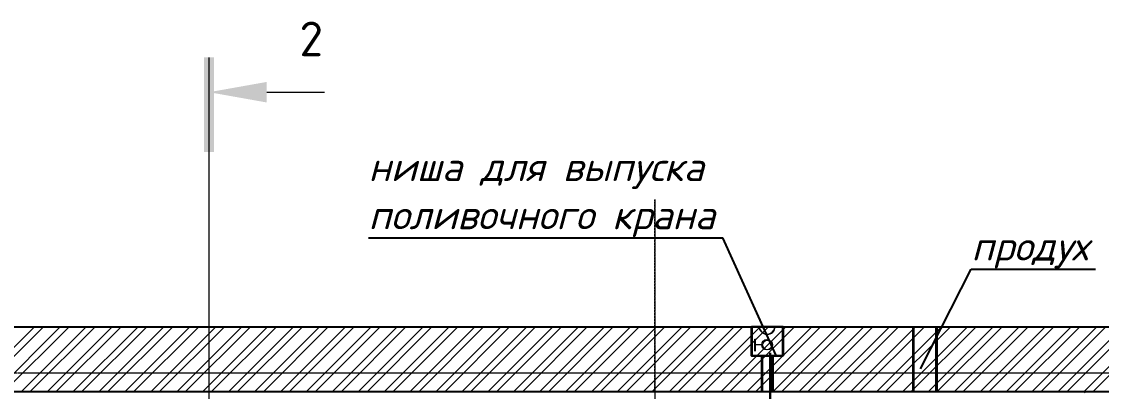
# Model space of a CAD drawing. Header units: millimetres. Extents: x -10178924 to 11692288, y -947381 to 58396.
# Drawn here: x 758772 to 768125, y -780951 to -777749 of the extents above; entities that cross this region are included whole.
import ezdxf

# ---------------------------------------------------------------- set-up
doc = ezdxf.new("R2010")
doc.units = ezdxf.units.MM
doc.linetypes.add('осевая', pattern=[50.8, 31.75, -6.35, 6.35, -6.35])
for name, color, linetype, lineweight in [('_В1', 5, 'Continuous', 9), ('PDF _Разрезы', 7, 'Continuous', 9), ('PDF _Текст', 7, 'Continuous', 5), ('перегородки нов.', 112, 'Continuous', 30), ('Размеры осевые', 153, 'Continuous', 9), ('Стены.1', 7, 'Continuous', 25), ('Текст 0.09', 250, 'Continuous', 5), ('ШТРИХОВКА', 252, 'Continuous', 15)]:
    doc.layers.add(name, color=color, linetype=linetype, lineweight=lineweight)
for name, color, linetype in [('_надписи_вода', 7, 'Continuous'), ('PDF __В1', 5, 'Continuous'), ('PDF __надписи_вода', 7, 'Continuous'), ('PDF _PDF _Разрезы', 7, 'Continuous'), ('PDF _ВК_В1', 5, 'Continuous'), ('PDF _Отделка СТЕН', 6, 'Continuous'), ('PDF _перегородки нов.', 7, 'Continuous'), ('PDF _Стены.1', 7, 'Continuous')]:
    doc.layers.add(name, color=color, linetype=linetype)
doc.layers.add('PDF _Размеры осевые', color=7, linetype='Continuous', true_color=0x5d6970)
doc.layers.add('PDF _штриховка', color=7, linetype='Continuous', true_color=0x95834a)
doc.styles.add('PDF ISOCPEUR', font='isocpeur.ttf')
doc.styles.add('НТПИ_ТИ', font='isocpeui.ttf', dxfattribs={"height": 250})

# ---------------------------------------------------------------- blocks, each defined once
blk = doc.blocks.new('A$C5282721b')
at = {"layer": 'ШТРИХОВКА', "ltscale": 100, "true_color": 0x000000, "transparency": 33554687}
h = blk.add_hatch(dxfattribs=at)
h.set_pattern_fill('ANSI31', color=18, scale=50)
h.set_pattern_definition([(45, (-79853.01, 26279.86), (-112.2532, 112.2532), [])])
h.paths.add_polyline_path([(54269.391, -3939.953), (54269.391, 398.057), (51072.983, 398.057), (51081.553, -161.943), (53709.571, -162.311), (53709.571, -3940.43)])
h.paths.add_polyline_path([(30340.503, -4591.943), (29940.503, -4591.943), (29940.683, -5161.423), (30340.683, -5161.423)])
h.paths.add_polyline_path([(29940.503, -3521.943), (30340.503, -3521.908), (30340.683, -162.311), (50990.793, -161.943), (51100, -161.943), (51100, 398.057), (29940.503, 398.057)])
at = {"layer": '_В1', "color": 18, "true_color": 0x000000, "transparency": 33554687}
for p, q in [((42769.51, 187.536), (42769.198, 293.537)), ((42832.525, 241.412), (42769.347, 241.226))]:
    blk.add_line(p, q, dxfattribs=at)
blk.add_circle((42875.017, 241.495), 42.492, dxfattribs=at)
blk.add_arc((42873.096, 402.941), 68.745, 183.5470293, 355.4536708, dxfattribs=at)
at = {"layer": '_надписи_вода', "color": 18, "lineweight": 30, "true_color": 0x000000, "transparency": 33554687}
for p, q in [((42829.505, -161.943), (42829.505, 148.057)), ((42919.505, -161.943), (42919.505, 148.057))]:
    blk.add_line(p, q, dxfattribs=at)
for points in [[(43009.505, 398.057), (42739.505, 398.057), (42739.505, 148.057), (43009.505, 148.057)], [(42739.505, 148.057), (43009.505, 148.057), (43009.505, 398.057), (42739.505, 398.057)], [(43009.505, 398.057), (42739.505, 398.057), (42739.505, 148.057), (43009.505, 148.057)], [(43009.505, 398.057), (42739.505, 398.057), (42739.505, 148.057), (43009.505, 148.057)]]:
    blk.add_lwpolyline(points, close=True, dxfattribs=at)
at = {"layer": 'PDF _Разрезы', "color": 18, "lineweight": 9, "true_color": 0x000000, "transparency": 33554687}
blk.add_lwpolyline([(39460.485, -52606.265), (39460.485, -21182.649), (38038.076, -21182.649), (38038.076, 2729.276)], dxfattribs=at)
at = {"layer": 'перегородки нов.', "color": 18, "ltscale": 100, "true_color": 0x000000, "transparency": 33554687}
for p, q in [((44140.503, -161.943), (44140.503, 398.057)), ((44340.503, -161.943), (44340.503, 398.057))]:
    blk.add_line(p, q, dxfattribs=at)
at = {"layer": 'Размеры осевые', "color": 251, "linetype": 'осевая', "ltscale": 0.5, "transparency": 33554687}
for p, q in [((41900, -19000), (41900, 1500)), ((-9750, 0), (57900, 0))]:
    blk.add_line(p, q, dxfattribs=at)
at = {"layer": 'Стены.1', "color": 18, "linetype": 'Continuous', "true_color": 0x000000, "transparency": 33554687, "flags": 128}
blk.add_lwpolyline([(-473.077, 398.057), (54269.391, 398.057)], dxfattribs=at)
at = {"layer": 'Текст 0.09', "color": 7, "linetype": 'ByBlock', "lineweight": -2, "ltscale": 100, "transparency": 33554687}
blk.add_line((42488.93, 1168.384), (42488.57, 1168.384), dxfattribs=at)
blk.add_line((42488.93, 1168.384), (42488.57, 1168.384), dxfattribs=at)
at = {"layer": 'Текст 0.09', "linetype": 'ByBlock', "lineweight": -2, "ltscale": 100, "transparency": 33554687}
blk.add_line((44639.973, 897.389), (44640.333, 897.389), dxfattribs=at)
blk.add_line((44639.973, 897.389), (44640.333, 897.389), dxfattribs=at)
at = {"layer": 'Текст 0.09', "color": 7, "linetype": 'ByBlock', "lineweight": -2, "ltscale": 100, "transparency": 33554687}
for points in [[(39418.026, 1168.384), (42488.57, 1168.384)], [(39418.026, 1168.384), (42488.57, 1168.384)], [(42948.71, 150.137), (42488.93, 1168.384)], [(42948.71, 150.137), (42488.93, 1168.384)]]:
    blk.add_lwpolyline(points, dxfattribs=at)
at = {"layer": 'Текст 0.09', "linetype": 'ByBlock', "lineweight": -2, "ltscale": 100, "transparency": 33554687}
for points in [[(44200.574, 35.11), (44639.973, 897.389)], [(44200.574, 35.11), (44639.973, 897.389)], [(44640.333, 897.389), (45715.612, 897.389)], [(44640.333, 897.389), (45715.612, 897.389)]]:
    blk.add_lwpolyline(points, dxfattribs=at)
at = {"layer": 'Текст 0.09', "color": 7, "ltscale": 100, "transparency": 33554687}
blk.add_solid([(42948.737, 150.15), (42948.784, 149.973), (42948.682, 150.125)], dxfattribs=at)
blk.add_solid([(42948.737, 150.15), (42948.784, 149.973), (42948.682, 150.125)], dxfattribs=at)
at = {"layer": 'Текст 0.09', "ltscale": 100, "transparency": 33554687}
blk.add_solid([(44200.601, 35.096), (44200.493, 34.949), (44200.548, 35.123)], dxfattribs=at)
blk.add_solid([(44200.601, 35.096), (44200.493, 34.949), (44200.548, 35.123)], dxfattribs=at)
at = {"layer": 'Текст 0.09', "color": 7, "ltscale": 100, "transparency": 33554687, "char_height": 250, "attachment_point": 1, "style": 'НТПИ_ТИ'}
for s, insert in [('ниша для выпуска\\Pполивочного крана', (39418.026, 1910.051)), ('ниша для выпуска\\Pполивочного крана', (39418.026, 1910.051)), ('продух', (44640.423, 1222.389)), ('продух', (44640.423, 1222.389))]:
    blk.add_mtext(s, dxfattribs=dict(at, insert=insert))

msp = doc.modelspace()

# ---------------------------------------------------------------- linework, layer by layer
at = {"layer": 'PDF __В1', "lineweight": 9}
for points in [[(765124, -780604.2), (765124, -780498.3)], [(765187.5, -780549.1), (765124, -780549.1)]]:
    msp.add_lwpolyline(points, dxfattribs=at)
msp.add_circle((765227.7, -780547), 44.4, dxfattribs=at)
msp.add_arc((765227.7, -780386.2), 69.8, 183.54996, 355.45064, dxfattribs=at)
at = {"layer": 'PDF __надписи_вода', "lineweight": 30}
for points in [[(765365.3, -780392.5), (765094.4, -780392.5), (765094.4, -780642.3), (765365.3, -780642.3)], [(765094.4, -780642.3), (765365.3, -780642.3), (765365.3, -780392.5), (765094.4, -780392.5)], [(765365.3, -780392.5), (765365.3, -780642.3), (765094.4, -780642.3), (765094.4, -780392.5), (765365.3, -780392.5), (765094.4, -780392.5), (765094.4, -780642.3), (765365.3, -780642.3)]]:
    msp.add_lwpolyline(points, close=True, dxfattribs=at)
for points in [[(765183.3, -780951.3), (765183.3, -780642.3)], [(765276.4, -780951.3), (765276.4, -780642.3)]]:
    msp.add_lwpolyline(points, dxfattribs=at)
at = {"layer": 'PDF _PDF _Разрезы', "lineweight": 9}
for points in [[(761817.7, -833398.5), (761817.7, -801975.5), (760395.4, -801975.5), (760395.4, -778062.2)], [(760894.9, -778360.5), (761394.4, -778360.5)]]:
    msp.add_lwpolyline(points, dxfattribs=at)
at = {"layer": 'PDF _PDF _Разрезы', "transparency": 33554559}
for points in [[(760353, -778877), (760353, -778060), (760437.7, -778877)], [(760353, -778060), (760437.7, -778877), (760437.7, -778060)], [(760395.3, -778360.5), (760894.8, -778449.4), (760894.8, -778271.6)]]:
    msp.add_solid(points, dxfattribs=at)
at = {"layer": 'PDF _ВК_В1', "lineweight": 30}
msp.add_lwpolyline([(765255.2, -785802.7), (765255.2, -780617.1)], dxfattribs=at)
at = {"layer": 'PDF _Отделка СТЕН', "lineweight": 13}
msp.add_lwpolyline([(767973, -780951.3), (767985.7, -780964)], dxfattribs=at)
at = {"layer": 'PDF _перегородки нов.', "lineweight": 30}
for points in [[(766495.6, -780951.3), (766495.6, -780392.5)], [(766694.6, -780951.3), (766694.6, -780392.5)]]:
    msp.add_lwpolyline(points, dxfattribs=at)
at = {"layer": 'PDF _Размеры осевые', "lineweight": 9}
for points in [[(764256.1, -779300.3), (764256.1, -779291.8)], [(764256.1, -779304.5), (764256.1, -779304.5)], [(764256.1, -779325.7), (764256.1, -779308.8)], [(764256.1, -779329.9), (764256.1, -779329.9)], [(764256.1, -779351.1), (764256.1, -779334.2)], [(764256.1, -779355.3), (764256.1, -779355.3)], [(764256.1, -779376.5), (764256.1, -779359.6)], [(764256.1, -779380.7), (764256.1, -779380.7)], [(764256.1, -779401.9), (764256.1, -779385)], [(764256.1, -779406.1), (764256.1, -779406.1)], [(764256.1, -779427.3), (764256.1, -779410.4)], [(764256.1, -779431.5), (764256.1, -779431.5)], [(764256.1, -779452.7), (764256.1, -779435.8)], [(764256.1, -779456.9), (764256.1, -779456.9)], [(764256.1, -779478.1), (764256.1, -779461.2)], [(764256.1, -779482.3), (764256.1, -779482.3)], [(764256.1, -779503.5), (764256.1, -779486.6)], [(764256.1, -779507.7), (764256.1, -779507.7)], [(764256.1, -779528.9), (764256.1, -779512)], [(764256.1, -779533.1), (764256.1, -779533.1)], [(764256.1, -779554.3), (764256.1, -779537.4)], [(764256.1, -779558.5), (764256.1, -779558.5)], [(764256.1, -779579.7), (764256.1, -779562.8)], [(764256.1, -779583.9), (764256.1, -779583.9)], [(764256.1, -779605.1), (764256.1, -779588.2)], [(764256.1, -779609.3), (764256.1, -779609.3)], [(764256.1, -779630.5), (764256.1, -779613.6)], [(764256.1, -779634.7), (764256.1, -779634.7)], [(764256.1, -779655.9), (764256.1, -779639)], [(764256.1, -779660.1), (764256.1, -779660.1)], [(764256.1, -779681.3), (764256.1, -779664.4)], [(764256.1, -779685.5), (764256.1, -779685.5)], [(764256.1, -779706.7), (764256.1, -779689.8)], [(764256.1, -779710.9), (764256.1, -779710.9)], [(764256.1, -779732.1), (764256.1, -779715.2)], [(764256.1, -779736.3), (764256.1, -779736.3)], [(764256.1, -779757.5), (764256.1, -779740.6)], [(764256.1, -779761.7), (764256.1, -779761.7)], [(764256.1, -779782.9), (764256.1, -779766)], [(764256.1, -779787.1), (764256.1, -779787.1)], [(764256.1, -779808.3), (764256.1, -779791.4)], [(764256.1, -779812.5), (764256.1, -779812.5)], [(764256.1, -779833.7), (764256.1, -779816.8)], [(764256.1, -779837.9), (764256.1, -779837.9)], [(764256.1, -779859.1), (764256.1, -779842.2)], [(764256.1, -779863.3), (764256.1, -779863.3)], [(764256.1, -779884.5), (764256.1, -779867.6)], [(764256.1, -779888.7), (764256.1, -779888.7)], [(764256.1, -779909.9), (764256.1, -779893)], [(764256.1, -779914.1), (764256.1, -779914.1)], [(764256.1, -779935.3), (764256.1, -779918.4)], [(764256.1, -779939.5), (764256.1, -779939.5)], [(764256.1, -779960.7), (764256.1, -779943.8)], [(764256.1, -779964.9), (764256.1, -779964.9)], [(764256.1, -779986.1), (764256.1, -779969.2)], [(764256.1, -779990.3), (764256.1, -779990.3)], [(764256.1, -780011.5), (764256.1, -779994.6)], [(764256.1, -780015.7), (764256.1, -780015.7)], [(764256.1, -780036.9), (764256.1, -780020)], [(764256.1, -780041.1), (764256.1, -780041.1)], [(764256.1, -780062.3), (764256.1, -780045.4)], [(764256.1, -780066.5), (764256.1, -780066.5)], [(764256.1, -780087.7), (764256.1, -780070.8)], [(764256.1, -780091.9), (764256.1, -780091.9)], [(764256.1, -780113.1), (764256.1, -780096.2)], [(764256.1, -780117.3), (764256.1, -780117.3)], [(764256.1, -780138.5), (764256.1, -780121.6)], [(764256.1, -780142.7), (764256.1, -780142.7)], [(764256.1, -780163.9), (764256.1, -780147)], [(764256.1, -780168.1), (764256.1, -780168.1)], [(764256.1, -780189.3), (764256.1, -780172.4)], [(764256.1, -780193.5), (764256.1, -780193.5)], [(764256.1, -780214.7), (764256.1, -780197.8)], [(764256.1, -780218.9), (764256.1, -780218.9)], [(764256.1, -780240.1), (764256.1, -780223.2)], [(764256.1, -780244.3), (764256.1, -780244.3)], [(764256.1, -780265.5), (764256.1, -780248.6)], [(764256.1, -780269.7), (764256.1, -780269.7)], [(764256.1, -780290.9), (764256.1, -780274)], [(764256.1, -780295.1), (764256.1, -780295.1)], [(764256.1, -780316.3), (764256.1, -780299.4)], [(764256.1, -780320.5), (764256.1, -780320.5)], [(764256.1, -780341.7), (764256.1, -780324.8)], [(764256.1, -780345.9), (764256.1, -780345.9)], [(764256.1, -780367.1), (764256.1, -780350.2)], [(764256.1, -780371.3), (764256.1, -780371.3)], [(764256.1, -780392.5), (764256.1, -780375.6)], [(764256.1, -780396.7), (764256.1, -780396.7)], [(764256.1, -780417.9), (764256.1, -780401)], [(764256.1, -780422.1), (764256.1, -780422.1)], [(764256.1, -780443.3), (764256.1, -780426.4)], [(764256.1, -780447.5), (764256.1, -780447.5)], [(764256.1, -780468.7), (764256.1, -780451.8)], [(764256.1, -780472.9), (764256.1, -780472.9)], [(764256.1, -780494.1), (764256.1, -780477.2)], [(764256.1, -780498.3), (764256.1, -780498.3)], [(764256.1, -780519.5), (764256.1, -780502.6)], [(764256.1, -780523.7), (764256.1, -780523.7)], [(764256.1, -780544.9), (764256.1, -780528)], [(764256.1, -780549.1), (764256.1, -780549.1)], [(764256.1, -780570.3), (764256.1, -780553.4)], [(764256.1, -780574.5), (764256.1, -780574.5)], [(764256.1, -780595.7), (764256.1, -780578.8)], [(764256.1, -780599.9), (764256.1, -780599.9)], [(764256.1, -780621.1), (764256.1, -780604.2)], [(764256.1, -780625.3), (764256.1, -780625.3)], [(764256.1, -780646.5), (764256.1, -780629.6)], [(764256.1, -780650.7), (764256.1, -780650.7)], [(764256.1, -780671.9), (764256.1, -780655)], [(764256.1, -780676.1), (764256.1, -780676.1)], [(764256.1, -780697.3), (764256.1, -780680.4)], [(764256.1, -780701.5), (764256.1, -780701.5)], [(764256.1, -780722.7), (764256.1, -780705.8)], [(764256.1, -780726.9), (764256.1, -780726.9)], [(764256.1, -780748.1), (764256.1, -780731.2)], [(758773.9, -780790.4), (758778.2, -780790.4), (758795.1, -780790.4)], [(758799.3, -780790.4), (758803.6, -780790.4), (758820.5, -780790.4)], [(758824.7, -780790.4), (758829, -780790.4), (758845.9, -780790.4)], [(758850.1, -780790.4), (758854.4, -780790.4), (758871.3, -780790.4)], [(758875.5, -780790.4), (758879.8, -780790.4), (758896.7, -780790.4)], [(758900.9, -780790.4), (758905.2, -780790.4), (758922.1, -780790.4)], [(758926.3, -780790.4), (758930.6, -780790.4), (758947.5, -780790.4)], [(758951.7, -780790.4), (758956, -780790.4), (758972.9, -780790.4)], [(758977.1, -780790.4), (758981.4, -780790.4), (758998.3, -780790.4)], [(759002.5, -780790.4), (759006.8, -780790.4), (759023.7, -780790.4)], [(759027.9, -780790.4), (759032.2, -780790.4), (759049.1, -780790.4)], [(759053.3, -780790.4), (759057.6, -780790.4), (759074.5, -780790.4)], [(759078.7, -780790.4), (759083, -780790.4), (759099.9, -780790.4)], [(759104.1, -780790.4), (759108.4, -780790.4), (759125.3, -780790.4)], [(759129.5, -780790.4), (759133.8, -780790.4), (759150.7, -780790.4)], [(759154.9, -780790.4), (759159.2, -780790.4), (759176.1, -780790.4)], [(759180.3, -780790.4), (759184.6, -780790.4), (759201.5, -780790.4)], [(759205.7, -780790.4), (759210, -780790.4), (759226.9, -780790.4)], [(759231.1, -780790.4), (759235.4, -780790.4), (759252.3, -780790.4)], [(759256.5, -780790.4), (759260.8, -780790.4), (759277.7, -780790.4)], [(759281.9, -780790.4), (759286.2, -780790.4), (759303.1, -780790.4)], [(759307.3, -780790.4), (759311.6, -780790.4), (759328.5, -780790.4)], [(759332.7, -780790.4), (759337, -780790.4), (759353.9, -780790.4)], [(759358.1, -780790.4), (759362.4, -780790.4), (759379.3, -780790.4)], [(759383.5, -780790.4), (759387.8, -780790.4), (759404.7, -780790.4)], [(759408.9, -780790.4), (759413.2, -780790.4), (759430.1, -780790.4)], [(759434.3, -780790.4), (759438.6, -780790.4), (759455.5, -780790.4)], [(759459.7, -780790.4), (759464, -780790.4), (759480.9, -780790.4)], [(759485.1, -780790.4), (759489.4, -780790.4), (759506.3, -780790.4)], [(759510.5, -780790.4), (759514.8, -780790.4), (759531.7, -780790.4)], [(759535.9, -780790.4), (759540.2, -780790.4), (759557.1, -780790.4)], [(759561.3, -780790.4), (759565.6, -780790.4), (759582.5, -780790.4)], [(759586.7, -780790.4), (759591, -780790.4), (759607.9, -780790.4)], [(759612.2, -780790.4), (759616.4, -780790.4), (759633.3, -780790.4)], [(759637.5, -780790.4), (759641.8, -780790.4), (759658.7, -780790.4)], [(759662.9, -780790.4), (759667.2, -780790.4), (759684.1, -780790.4)], [(759688.3, -780790.4), (759692.6, -780790.4), (759709.5, -780790.4)], [(759713.7, -780790.4), (759718, -780790.4), (759734.9, -780790.4)], [(759739.2, -780790.4), (759743.4, -780790.4), (759760.3, -780790.4)], [(759764.5, -780790.4), (759768.8, -780790.4), (759785.7, -780790.4)], [(759789.9, -780790.4), (759794.2, -780790.4), (759811.1, -780790.4)], [(759815.3, -780790.4), (759819.6, -780790.4), (759836.5, -780790.4)], [(759840.8, -780790.4), (759845, -780790.4), (759861.9, -780790.4)], [(759866.2, -780790.4), (759870.4, -780790.4), (759887.3, -780790.4)], [(759891.5, -780790.4), (759895.8, -780790.4), (759912.7, -780790.4)], [(759916.9, -780790.4), (759921.2, -780790.4), (759938.1, -780790.4)], [(759942.3, -780790.4), (759946.6, -780790.4), (759963.5, -780790.4)], [(759967.8, -780790.4), (759972, -780790.4), (759988.9, -780790.4)], [(759993.2, -780790.4), (759997.4, -780790.4), (760014.3, -780790.4)], [(760018.5, -780790.4), (760022.8, -780790.4), (760039.7, -780790.4)], [(760044, -780790.4), (760048.2, -780790.4), (760065.1, -780790.4)], [(760069.4, -780790.4), (760073.6, -780790.4), (760090.5, -780790.4)], [(760094.8, -780790.4), (760099, -780790.4), (760115.9, -780790.4)], [(760120.2, -780790.4), (760124.4, -780790.4), (760141.3, -780790.4)], [(760145.5, -780790.4), (760149.8, -780790.4), (760166.7, -780790.4)], [(760171, -780790.4), (760175.2, -780790.4), (760192.1, -780790.4)], [(760196.4, -780790.4), (760200.6, -780790.4), (760217.5, -780790.4)], [(760221.8, -780790.4), (760226, -780790.4), (760242.9, -780790.4)], [(760247.2, -780790.4), (760251.4, -780790.4), (760268.3, -780790.4)], [(760272.6, -780790.4), (760276.8, -780790.4), (760293.7, -780790.4)], [(760298, -780790.4), (760302.2, -780790.4), (760319.1, -780790.4)], [(760323.4, -780790.4), (760327.6, -780790.4), (760344.5, -780790.4)], [(760348.8, -780790.4), (760353, -780790.4), (760369.9, -780790.4)], [(760374.2, -780790.4), (760378.4, -780790.4), (760395.3, -780790.4)], [(760399.6, -780790.4), (760403.8, -780790.4), (760420.7, -780790.4)], [(760425, -780790.4), (760429.2, -780790.4), (760446.1, -780790.4)], [(760450.4, -780790.4), (760454.6, -780790.4), (760471.5, -780790.4)], [(760475.8, -780790.4), (760480, -780790.4), (760496.9, -780790.4)], [(760501.2, -780790.4), (760505.4, -780790.4), (760522.3, -780790.4)], [(760526.6, -780790.4), (760530.8, -780790.4), (760547.7, -780790.4)], [(760552, -780790.4), (760556.2, -780790.4), (760573.1, -780790.4)], [(760577.4, -780790.4), (760581.6, -780790.4), (760598.5, -780790.4)], [(760602.8, -780790.4), (760607, -780790.4), (760623.9, -780790.4)], [(760628.2, -780790.4), (760632.4, -780790.4), (760649.3, -780790.4)], [(760653.6, -780790.4), (760657.8, -780790.4), (760674.7, -780790.4)], [(760679, -780790.4), (760683.2, -780790.4), (760700.1, -780790.4)], [(760704.4, -780790.4), (760708.6, -780790.4), (760725.5, -780790.4)], [(760729.8, -780790.4), (760734, -780790.4), (760750.9, -780790.4)], [(760755.2, -780790.4), (760759.4, -780790.4), (760776.3, -780790.4)], [(760780.6, -780790.4), (760784.8, -780790.4), (760801.7, -780790.4)], [(760806, -780790.4), (760810.2, -780790.4), (760827.1, -780790.4)], [(760831.4, -780790.4), (760835.6, -780790.4), (760852.5, -780790.4)], [(760856.8, -780790.4), (760861, -780790.4), (760877.9, -780790.4)], [(760882.2, -780790.4), (760886.4, -780790.4), (760903.3, -780790.4)], [(760907.6, -780790.4), (760911.8, -780790.4), (760928.7, -780790.4)], [(760933, -780790.4), (760937.2, -780790.4), (760954.1, -780790.4)], [(760958.4, -780790.4), (760962.6, -780790.4), (760979.5, -780790.4)], [(760983.8, -780790.4), (760988, -780790.4), (761004.9, -780790.4)], [(761009.2, -780790.4), (761013.4, -780790.4), (761030.3, -780790.4)], [(761034.6, -780790.4), (761038.8, -780790.4), (761055.7, -780790.4)], [(761060, -780790.4), (761064.2, -780790.4), (761081.1, -780790.4)], [(761085.4, -780790.4), (761089.6, -780790.4), (761106.5, -780790.4)], [(761110.8, -780790.4), (761115, -780790.4), (761131.9, -780790.4)], [(761136.2, -780790.4), (761140.4, -780790.4), (761157.3, -780790.4)], [(761161.6, -780790.4), (761165.8, -780790.4), (761182.7, -780790.4)], [(761187, -780790.4), (761191.2, -780790.4), (761208.1, -780790.4)], [(761212.4, -780790.4), (761216.6, -780790.4), (761233.5, -780790.4)], [(761237.8, -780790.4), (761242, -780790.4), (761258.9, -780790.4)], [(761263.2, -780790.4), (761267.4, -780790.4), (761284.3, -780790.4)], [(761288.6, -780790.4), (761292.8, -780790.4), (761309.7, -780790.4)], [(761314, -780790.4), (761318.2, -780790.4), (761335.1, -780790.4)], [(761339.4, -780790.4), (761343.6, -780790.4), (761360.5, -780790.4)], [(761364.8, -780790.4), (761369, -780790.4), (761385.9, -780790.4)], [(761390.2, -780790.4), (761394.4, -780790.4), (761411.3, -780790.4)], [(761415.6, -780790.4), (761419.8, -780790.4), (761436.7, -780790.4)], [(761441, -780790.4), (761445.2, -780790.4), (761462.1, -780790.4)], [(761466.4, -780790.4), (761470.6, -780790.4), (761487.5, -780790.4)], [(761491.8, -780790.4), (761496, -780790.4), (761512.9, -780790.4)], [(761517.2, -780790.4), (761521.4, -780790.4), (761538.3, -780790.4)], [(761542.6, -780790.4), (761546.8, -780790.4), (761563.7, -780790.4)], [(761568, -780790.4), (761572.2, -780790.4), (761589.1, -780790.4)], [(761593.4, -780790.4), (761597.6, -780790.4), (761614.5, -780790.4)], [(761618.8, -780790.4), (761623, -780790.4), (761639.9, -780790.4)], [(761644.2, -780790.4), (761648.4, -780790.4), (761665.3, -780790.4)], [(761669.6, -780790.4), (761673.8, -780790.4), (761690.7, -780790.4)], [(761695, -780790.4), (761699.2, -780790.4), (761716.1, -780790.4)], [(761720.4, -780790.4), (761724.6, -780790.4), (761741.5, -780790.4)], [(761745.8, -780790.4), (761750, -780790.4), (761766.9, -780790.4)], [(761771.2, -780790.4), (761775.4, -780790.4), (761792.3, -780790.4)], [(761796.6, -780790.4), (761800.8, -780790.4), (761817.7, -780790.4)], [(761822, -780790.4), (761826.2, -780790.4), (761843.1, -780790.4)], [(761847.4, -780790.4), (761851.6, -780790.4), (761868.5, -780790.4)], [(761872.8, -780790.4), (761877, -780790.4), (761893.9, -780790.4)], [(761898.2, -780790.4), (761902.4, -780790.4), (761919.3, -780790.4)], [(761923.6, -780790.4), (761927.8, -780790.4), (761944.7, -780790.4)], [(761949, -780790.4), (761953.2, -780790.4), (761970.1, -780790.4)], [(761974.4, -780790.4), (761978.6, -780790.4), (761995.5, -780790.4)], [(761999.8, -780790.4), (762004, -780790.4), (762020.9, -780790.4)], [(762025.2, -780790.4), (762029.4, -780790.4), (762046.3, -780790.4)], [(762050.6, -780790.4), (762054.8, -780790.4), (762071.7, -780790.4)], [(762076, -780790.4), (762080.2, -780790.4), (762097.1, -780790.4)], [(762101.4, -780790.4), (762105.6, -780790.4), (762122.5, -780790.4)], [(762126.8, -780790.4), (762131, -780790.4), (762147.9, -780790.4)], [(762152.2, -780790.4), (762156.4, -780790.4), (762173.3, -780790.4)], [(762177.6, -780790.4), (762181.8, -780790.4), (762198.7, -780790.4)], [(762203, -780790.4), (762207.2, -780790.4), (762224.1, -780790.4)], [(762228.4, -780790.4), (762232.6, -780790.4), (762249.5, -780790.4)], [(762253.8, -780790.4), (762258, -780790.4), (762274.9, -780790.4)], [(762279.2, -780790.4), (762283.4, -780790.4), (762300.3, -780790.4)], [(762304.6, -780790.4), (762308.8, -780790.4), (762325.7, -780790.4)], [(762330, -780790.4), (762334.2, -780790.4), (762351.1, -780790.4)], [(762355.4, -780790.4), (762359.6, -780790.4), (762376.5, -780790.4)], [(762380.8, -780790.4), (762385, -780790.4), (762401.9, -780790.4)], [(762406.2, -780790.4), (762410.4, -780790.4), (762427.3, -780790.4)], [(762431.6, -780790.4), (762435.8, -780790.4), (762452.7, -780790.4)], [(762457, -780790.4), (762461.2, -780790.4), (762478.1, -780790.4)], [(762482.4, -780790.4), (762486.6, -780790.4), (762503.5, -780790.4)], [(762507.8, -780790.4), (762512, -780790.4), (762528.9, -780790.4)], [(762533.2, -780790.4), (762537.4, -780790.4), (762554.3, -780790.4)], [(762558.6, -780790.4), (762562.8, -780790.4), (762579.7, -780790.4)], [(762584, -780790.4), (762588.2, -780790.4), (762605.1, -780790.4)], [(762609.4, -780790.4), (762613.6, -780790.4), (762630.5, -780790.4)], [(762634.8, -780790.4), (762639, -780790.4), (762655.9, -780790.4)], [(762660.2, -780790.4), (762664.4, -780790.4), (762681.3, -780790.4)], [(762685.6, -780790.4), (762689.8, -780790.4), (762706.7, -780790.4)], [(762711, -780790.4), (762715.2, -780790.4), (762732.1, -780790.4)], [(762736.4, -780790.4), (762740.6, -780790.4), (762757.5, -780790.4)], [(762761.8, -780790.4), (762766, -780790.4), (762782.9, -780790.4)], [(762787.2, -780790.4), (762791.4, -780790.4), (762808.3, -780790.4)], [(762812.6, -780790.4), (762816.8, -780790.4), (762833.7, -780790.4)], [(762838, -780790.4), (762842.2, -780790.4), (762859.1, -780790.4)], [(762863.4, -780790.4), (762867.6, -780790.4), (762884.5, -780790.4)], [(762888.8, -780790.4), (762893, -780790.4), (762909.9, -780790.4)], [(762914.2, -780790.4), (762918.4, -780790.4), (762935.3, -780790.4)], [(762939.6, -780790.4), (762943.8, -780790.4), (762960.7, -780790.4)], [(762965, -780790.4), (762969.2, -780790.4), (762986.1, -780790.4)], [(762990.4, -780790.4), (762994.6, -780790.4), (763011.5, -780790.4)], [(763015.8, -780790.4), (763020, -780790.4), (763036.9, -780790.4)], [(763041.2, -780790.4), (763045.4, -780790.4), (763062.3, -780790.4)], [(763066.6, -780790.4), (763070.8, -780790.4), (763087.7, -780790.4)], [(763092, -780790.4), (763096.2, -780790.4), (763113.1, -780790.4)], [(763117.4, -780790.4), (763121.6, -780790.4), (763138.5, -780790.4)], [(763142.8, -780790.4), (763147, -780790.4), (763163.9, -780790.4)], [(763168.2, -780790.4), (763172.4, -780790.4), (763189.3, -780790.4)], [(763193.6, -780790.4), (763197.8, -780790.4), (763214.7, -780790.4)], [(763219, -780790.4), (763223.2, -780790.4), (763240.1, -780790.4)], [(763244.4, -780790.4), (763248.6, -780790.4), (763265.5, -780790.4)], [(763269.8, -780790.4), (763274, -780790.4), (763290.9, -780790.4)], [(763295.2, -780790.4), (763299.4, -780790.4), (763316.3, -780790.4)], [(763320.6, -780790.4), (763324.8, -780790.4), (763341.7, -780790.4)], [(763346, -780790.4), (763350.2, -780790.4), (763367.1, -780790.4)], [(763371.4, -780790.4), (763375.6, -780790.4), (763392.5, -780790.4)], [(763396.8, -780790.4), (763401, -780790.4), (763417.9, -780790.4)], [(763422.2, -780790.4), (763426.4, -780790.4), (763443.3, -780790.4)], [(763447.6, -780790.4), (763451.8, -780790.4), (763468.7, -780790.4)], [(763473, -780790.4), (763477.2, -780790.4), (763494.1, -780790.4)], [(763498.4, -780790.4), (763502.6, -780790.4), (763519.5, -780790.4)], [(763523.8, -780790.4), (763528, -780790.4), (763544.9, -780790.4)], [(763549.2, -780790.4), (763553.4, -780790.4), (763570.3, -780790.4)], [(763574.6, -780790.4), (763578.8, -780790.4), (763595.7, -780790.4)], [(763600, -780790.4), (763604.2, -780790.4), (763621.1, -780790.4)], [(763625.4, -780790.4), (763629.6, -780790.4), (763646.5, -780790.4)], [(763650.8, -780790.4), (763655, -780790.4), (763671.9, -780790.4)], [(763676.2, -780790.4), (763680.4, -780790.4), (763697.3, -780790.4)], [(763701.6, -780790.4), (763705.8, -780790.4), (763722.7, -780790.4)], [(763727, -780790.4), (763731.2, -780790.4), (763748.1, -780790.4)], [(763752.4, -780790.4), (763756.6, -780790.4), (763773.5, -780790.4)], [(763777.8, -780790.4), (763782, -780790.4), (763798.9, -780790.4)], [(763803.2, -780790.4), (763807.4, -780790.4), (763824.3, -780790.4)], [(763828.6, -780790.4), (763832.8, -780790.4), (763849.7, -780790.4)], [(763854, -780790.4), (763858.2, -780790.4), (763875.1, -780790.4)], [(763879.4, -780790.4), (763883.6, -780790.4), (763900.5, -780790.4)], [(763904.8, -780790.4), (763909, -780790.4), (763925.9, -780790.4)], [(763930.2, -780790.4), (763934.4, -780790.4), (763951.3, -780790.4)], [(763955.6, -780790.4), (763959.8, -780790.4), (763976.7, -780790.4)], [(763981, -780790.4), (763985.2, -780790.4), (764002.1, -780790.4)], [(764006.4, -780790.4), (764010.6, -780790.4), (764027.5, -780790.4)], [(764031.8, -780790.4), (764036, -780790.4), (764052.9, -780790.4)], [(764057.2, -780790.4), (764061.4, -780790.4), (764078.3, -780790.4)], [(764082.6, -780790.4), (764086.8, -780790.4), (764103.7, -780790.4)], [(764108, -780790.4), (764112.2, -780790.4), (764129.1, -780790.4)], [(764133.4, -780790.4), (764137.6, -780790.4), (764154.5, -780790.4)], [(764158.8, -780790.4), (764163, -780790.4), (764179.9, -780790.4)], [(764184.2, -780790.4), (764188.4, -780790.4), (764205.3, -780790.4)], [(764209.6, -780790.4), (764213.8, -780790.4), (764230.7, -780790.4)], [(764235, -780790.4), (764239.2, -780790.4), (764256.1, -780790.4)], [(764256.1, -780752.3), (764256.1, -780752.3)], [(764256.1, -780773.5), (764256.1, -780756.6)], [(764256.1, -780777.7), (764256.1, -780777.7)], [(764256.1, -780798.9), (764256.1, -780782)], [(764256.1, -780803.1), (764256.1, -780803.1)], [(764256.1, -780824.3), (764256.1, -780807.4)], [(764256.1, -780828.5), (764256.1, -780828.5)], [(764256.1, -780849.7), (764256.1, -780832.8)], [(764260.4, -780790.4), (764264.6, -780790.4), (764281.5, -780790.4)], [(764285.8, -780790.4), (764290, -780790.4), (764306.9, -780790.4)], [(764311.2, -780790.4), (764315.4, -780790.4), (764332.3, -780790.4)], [(764336.6, -780790.4), (764340.8, -780790.4), (764357.7, -780790.4)], [(764362, -780790.4), (764366.2, -780790.4), (764383.1, -780790.4)], [(764387.4, -780790.4), (764391.6, -780790.4), (764408.5, -780790.4)], [(764412.8, -780790.4), (764417, -780790.4), (764433.9, -780790.4)], [(764438.2, -780790.4), (764442.4, -780790.4), (764459.3, -780790.4)], [(764463.6, -780790.4), (764467.8, -780790.4), (764484.7, -780790.4)], [(764489, -780790.4), (764493.2, -780790.4), (764510.2, -780790.4)], [(764514.4, -780790.4), (764518.6, -780790.4), (764535.6, -780790.4)], [(764539.8, -780790.4), (764544, -780790.4), (764560.9, -780790.4)], [(764565.2, -780790.4), (764569.4, -780790.4), (764586.3, -780790.4)], [(764590.6, -780790.4), (764594.8, -780790.4), (764611.7, -780790.4)], [(764616, -780790.4), (764620.2, -780790.4), (764637.2, -780790.4)], [(764641.4, -780790.4), (764645.6, -780790.4), (764662.6, -780790.4)], [(764666.8, -780790.4), (764671, -780790.4), (764687.9, -780790.4)], [(764692.2, -780790.4), (764696.4, -780790.4), (764713.4, -780790.4)], [(764717.6, -780790.4), (764721.8, -780790.4), (764738.8, -780790.4)], [(764743, -780790.4), (764747.2, -780790.4), (764764.2, -780790.4)], [(764768.4, -780790.4), (764772.6, -780790.4), (764789.6, -780790.4)], [(764793.8, -780790.4), (764798, -780790.4), (764814.9, -780790.4)], [(764819.2, -780790.4), (764823.4, -780790.4), (764840.4, -780790.4)], [(764844.6, -780790.4), (764848.8, -780790.4), (764865.8, -780790.4)], [(764870, -780790.4), (764874.2, -780790.4), (764891.2, -780790.4)], [(764895.4, -780790.4), (764899.6, -780790.4), (764916.6, -780790.4)], [(764920.8, -780790.4), (764925, -780790.4), (764942, -780790.4)], [(764946.2, -780790.4), (764950.4, -780790.4), (764967.4, -780790.4)], [(764971.6, -780790.4), (764975.8, -780790.4), (764992.8, -780790.4)], [(764997, -780790.4), (765001.2, -780790.4), (765018.2, -780790.4)], [(765022.4, -780790.4), (765026.6, -780790.4), (765043.6, -780790.4)], [(765047.8, -780790.4), (765052, -780790.4), (765069, -780790.4)], [(765073.2, -780790.4), (765077.4, -780790.4), (765094.4, -780790.4)], [(765098.6, -780790.4), (765102.8, -780790.4), (765119.8, -780790.4)], [(765124, -780790.4), (765128.2, -780790.4), (765145.2, -780790.4)], [(765149.4, -780790.4), (765153.6, -780790.4), (765170.6, -780790.4)], [(765174.8, -780790.4), (765179, -780790.4), (765196, -780790.4)], [(765200.2, -780790.4), (765204.4, -780790.4), (765221.4, -780790.4)], [(765225.6, -780790.4), (765229.8, -780790.4), (765246.8, -780790.4)], [(765251, -780790.4), (765255.2, -780790.4), (765272.2, -780790.4)], [(765276.4, -780790.4), (765280.6, -780790.4), (765297.6, -780790.4)], [(765301.8, -780790.4), (765306, -780790.4), (765323, -780790.4)], [(765327.2, -780790.4), (765331.4, -780790.4), (765348.4, -780790.4)], [(765352.6, -780790.4), (765356.8, -780790.4), (765373.8, -780790.4)], [(765378, -780790.4), (765382.2, -780790.4), (765399.2, -780790.4)], [(765403.4, -780790.4), (765407.6, -780790.4), (765424.6, -780790.4)], [(765428.8, -780790.4), (765433, -780790.4), (765450, -780790.4)], [(765454.2, -780790.4), (765458.4, -780790.4), (765475.4, -780790.4)], [(765479.6, -780790.4), (765483.8, -780790.4), (765500.8, -780790.4)], [(765505, -780790.4), (765509.2, -780790.4), (765526.2, -780790.4)], [(765530.4, -780790.4), (765534.6, -780790.4), (765551.6, -780790.4)], [(765555.8, -780790.4), (765560, -780790.4), (765577, -780790.4)], [(765581.2, -780790.4), (765585.4, -780790.4), (765602.4, -780790.4)], [(765606.6, -780790.4), (765610.8, -780790.4), (765627.8, -780790.4)], [(765632, -780790.4), (765636.2, -780790.4), (765653.2, -780790.4)], [(765657.4, -780790.4), (765661.6, -780790.4), (765678.6, -780790.4)], [(765682.8, -780790.4), (765687, -780790.4), (765704, -780790.4)], [(765708.2, -780790.4), (765712.4, -780790.4), (765729.4, -780790.4)], [(765733.6, -780790.4), (765737.8, -780790.4), (765754.8, -780790.4)], [(765759, -780790.4), (765763.2, -780790.4), (765780.2, -780790.4)], [(765784.4, -780790.4), (765788.6, -780790.4), (765805.6, -780790.4)], [(765809.8, -780790.4), (765814, -780790.4), (765831, -780790.4)], [(765835.2, -780790.4), (765839.4, -780790.4), (765856.4, -780790.4)], [(765860.6, -780790.4), (765864.8, -780790.4), (765881.8, -780790.4)], [(765886, -780790.4), (765890.2, -780790.4), (765907.2, -780790.4)], [(765911.4, -780790.4), (765915.6, -780790.4), (765932.6, -780790.4)], [(765936.8, -780790.4), (765941, -780790.4), (765958, -780790.4)], [(765962.2, -780790.4), (765966.4, -780790.4), (765983.4, -780790.4)], [(765987.6, -780790.4), (765991.8, -780790.4), (766008.8, -780790.4)], [(766013, -780790.4), (766017.2, -780790.4), (766034.2, -780790.4)], [(766038.4, -780790.4), (766042.6, -780790.4), (766059.6, -780790.4)], [(766063.8, -780790.4), (766068, -780790.4), (766085, -780790.4)], [(766089.2, -780790.4), (766093.4, -780790.4), (766110.4, -780790.4)], [(766114.6, -780790.4), (766118.8, -780790.4), (766135.8, -780790.4)], [(766140, -780790.4), (766144.2, -780790.4), (766161.2, -780790.4)], [(766165.4, -780790.4), (766169.6, -780790.4), (766186.6, -780790.4)], [(766190.8, -780790.4), (766195, -780790.4), (766212, -780790.4)], [(766216.2, -780790.4), (766220.4, -780790.4), (766237.4, -780790.4)], [(766241.6, -780790.4), (766245.8, -780790.4), (766262.8, -780790.4)], [(766267, -780790.4), (766271.2, -780790.4), (766288.2, -780790.4)], [(766292.4, -780790.4), (766296.6, -780790.4), (766313.6, -780790.4)], [(766317.8, -780790.4), (766322, -780790.4), (766339, -780790.4)], [(766343.2, -780790.4), (766347.4, -780790.4), (766364.4, -780790.4)], [(766368.6, -780790.4), (766372.8, -780790.4), (766389.8, -780790.4)], [(766394, -780790.4), (766398.2, -780790.4), (766415.2, -780790.4)], [(766419.4, -780790.4), (766423.6, -780790.4), (766440.6, -780790.4)], [(766444.8, -780790.4), (766449, -780790.4), (766466, -780790.4)], [(766470.2, -780790.4), (766474.4, -780790.4), (766491.4, -780790.4)], [(766495.6, -780790.4), (766499.8, -780790.4), (766516.8, -780790.4)], [(766521, -780790.4), (766525.2, -780790.4), (766542.2, -780790.4)], [(766546.4, -780790.4), (766550.6, -780790.4), (766567.6, -780790.4)], [(766571.8, -780790.4), (766576, -780790.4), (766593, -780790.4)], [(766597.2, -780790.4), (766601.4, -780790.4), (766618.4, -780790.4)], [(766622.6, -780790.4), (766626.8, -780790.4), (766643.8, -780790.4)], [(766648, -780790.4), (766652.2, -780790.4), (766669.2, -780790.4)], [(766673.4, -780790.4), (766677.6, -780790.4), (766694.6, -780790.4)], [(766698.8, -780790.4), (766703, -780790.4), (766720, -780790.4)], [(766724.2, -780790.4), (766728.4, -780790.4), (766745.4, -780790.4)], [(766749.6, -780790.4), (766753.8, -780790.4), (766770.8, -780790.4)], [(766775, -780790.4), (766779.2, -780790.4), (766796.2, -780790.4)], [(766800.4, -780790.4), (766804.6, -780790.4), (766821.6, -780790.4)], [(766825.8, -780790.4), (766830, -780790.4), (766847, -780790.4)], [(766851.2, -780790.4), (766855.4, -780790.4), (766872.4, -780790.4)], [(766876.6, -780790.4), (766880.8, -780790.4), (766897.8, -780790.4)], [(766902, -780790.4), (766906.2, -780790.4), (766923.2, -780790.4)], [(766927.4, -780790.4), (766931.6, -780790.4), (766948.6, -780790.4)], [(766952.8, -780790.4), (766957, -780790.4), (766974, -780790.4)], [(766978.2, -780790.4), (766982.4, -780790.4), (766999.4, -780790.4)], [(767003.6, -780790.4), (767007.8, -780790.4), (767024.8, -780790.4)], [(767029, -780790.4), (767033.2, -780790.4), (767050.2, -780790.4)], [(767054.4, -780790.4), (767058.6, -780790.4), (767075.6, -780790.4)], [(767079.8, -780790.4), (767084, -780790.4), (767101, -780790.4)], [(767105.2, -780790.4), (767109.4, -780790.4), (767126.4, -780790.4)], [(767130.6, -780790.4), (767134.8, -780790.4), (767151.8, -780790.4)], [(767156, -780790.4), (767160.2, -780790.4), (767177.2, -780790.4)], [(767181.4, -780790.4), (767185.6, -780790.4), (767202.6, -780790.4)], [(767206.8, -780790.4), (767211, -780790.4), (767228, -780790.4)], [(767232.2, -780790.4), (767236.4, -780790.4), (767253.4, -780790.4)], [(767257.6, -780790.4), (767261.8, -780790.4), (767278.8, -780790.4)], [(767283, -780790.4), (767287.2, -780790.4), (767304.2, -780790.4)], [(767308.4, -780790.4), (767312.6, -780790.4), (767329.6, -780790.4)], [(767333.8, -780790.4), (767338, -780790.4), (767355, -780790.4)], [(767359.2, -780790.4), (767363.4, -780790.4), (767380.4, -780790.4)], [(767384.6, -780790.4), (767388.8, -780790.4), (767405.8, -780790.4)], [(767410, -780790.4), (767414.2, -780790.4), (767431.2, -780790.4)], [(767435.4, -780790.4), (767439.6, -780790.4), (767456.6, -780790.4)], [(767460.8, -780790.4), (767465, -780790.4), (767482, -780790.4)], [(767486.2, -780790.4), (767490.4, -780790.4), (767507.4, -780790.4)], [(767511.6, -780790.4), (767515.8, -780790.4), (767532.8, -780790.4)], [(767537, -780790.4), (767541.2, -780790.4), (767558.2, -780790.4)], [(767562.4, -780790.4), (767566.6, -780790.4), (767583.6, -780790.4)], [(767587.8, -780790.4), (767592, -780790.4), (767609, -780790.4)], [(767613.2, -780790.4), (767617.4, -780790.4), (767634.4, -780790.4)], [(767638.6, -780790.4), (767642.8, -780790.4), (767659.8, -780790.4)], [(767664, -780790.4), (767668.2, -780790.4), (767685.2, -780790.4)], [(767689.4, -780790.4), (767693.6, -780790.4), (767710.6, -780790.4)], [(767714.8, -780790.4), (767719, -780790.4), (767736, -780790.4)], [(767740.2, -780790.4), (767744.4, -780790.4), (767761.4, -780790.4)], [(767765.6, -780790.4), (767769.8, -780790.4), (767786.8, -780790.4)], [(767791, -780790.4), (767795.2, -780790.4), (767812.2, -780790.4)], [(767816.4, -780790.4), (767820.6, -780790.4), (767837.6, -780790.4)], [(767841.8, -780790.4), (767846, -780790.4), (767863, -780790.4)], [(767867.2, -780790.4), (767871.4, -780790.4), (767888.4, -780790.4)], [(767892.6, -780790.4), (767896.8, -780790.4), (767913.8, -780790.4)], [(767918, -780790.4), (767922.2, -780790.4), (767939.2, -780790.4)], [(767943.4, -780790.4), (767947.6, -780790.4), (767964.6, -780790.4)], [(767968.8, -780790.4), (767973, -780790.4), (767990, -780790.4)], [(767994.2, -780790.4), (767998.4, -780790.4), (768015.4, -780790.4)], [(768019.6, -780790.4), (768023.8, -780790.4), (768040.8, -780790.4)], [(768045, -780790.4), (768049.2, -780790.4), (768066.2, -780790.4)], [(768070.4, -780790.4), (768074.6, -780790.4), (768091.6, -780790.4)], [(768095.8, -780790.4), (768100, -780790.4), (768117, -780790.4)], [(768121.2, -780790.4), (768125.4, -780790.4), (768142.4, -780790.4)], [(764256.1, -780853.9), (764256.1, -780853.9)], [(764256.1, -780875.1), (764256.1, -780858.2)], [(764256.1, -780879.3), (764256.1, -780879.3)], [(764256.1, -780900.5), (764256.1, -780883.6)], [(764256.1, -780904.7), (764256.1, -780904.7)], [(764256.1, -780925.9), (764256.1, -780909)], [(764256.1, -780930.1), (764256.1, -780930.1)], [(764256.1, -780951.3), (764256.1, -780934.4)]]:
    msp.add_lwpolyline(points, dxfattribs=at)
at = {"layer": 'PDF _Стены.1', "lineweight": 25}
for points in [[(721884.4, -780392.5), (776623.8, -780392.5)], [(722443.2, -780951.3), (776060.8, -780951.3)], [(753617.7, -780951.3), (770228.7, -780951.3)]]:
    msp.add_lwpolyline(points, dxfattribs=at)
at = {"layer": 'PDF _штриховка', "color": 251, "lineweight": 5, "true_color": 0x636466}
for points in [[(758397.2, -780951.3), (758960.2, -780392.5)], [(758621.5, -780951.3), (759184.6, -780392.5)], [(758845.9, -780951.3), (759408.9, -780392.5)], [(759070.3, -780951.3), (759633.3, -780392.5)], [(759294.6, -780951.3), (759857.7, -780392.5)], [(759519, -780951.3), (760082, -780392.5)], [(759743.4, -780951.3), (760306.4, -780392.5)], [(759967.8, -780951.3), (760530.8, -780392.5)], [(760192.1, -780951.3), (760755.1, -780392.5)], [(760416.5, -780951.3), (760979.5, -780392.5)], [(760640.9, -780951.3), (761203.9, -780392.5)], [(760869.5, -780951.3), (761428.2, -780392.5)], [(761093.8, -780951.3), (761652.6, -780392.5)], [(761318.2, -780951.3), (761877, -780392.5)], [(761542.6, -780951.3), (762101.3, -780392.5)], [(761766.9, -780951.3), (762325.7, -780392.5)], [(761991.3, -780951.3), (762550.1, -780392.5)], [(762215.7, -780951.3), (762774.4, -780392.5)], [(762440, -780951.3), (762998.8, -780392.5)], [(762664.4, -780951.3), (763223.2, -780392.5)], [(762888.8, -780951.3), (763447.6, -780392.5)], [(763113.1, -780951.3), (763671.9, -780392.5)], [(763337.5, -780951.3), (763896.3, -780392.5)], [(763561.9, -780951.3), (764120.7, -780392.5)], [(763786.2, -780951.3), (764345, -780392.5)], [(764010.6, -780951.3), (764569.4, -780392.5)], [(764235, -780951.3), (764793.8, -780392.5)], [(764459.3, -780951.3), (765018.1, -780392.5)], [(764683.7, -780951.3), (765242.5, -780392.5)], [(764908.1, -780951.3), (765466.9, -780392.5)], [(765132.5, -780951.3), (765691.2, -780392.5)], [(765356.8, -780951.3), (765919.8, -780392.5)], [(765581.2, -780951.3), (766144.2, -780392.5)], [(765805.6, -780951.3), (766368.6, -780392.5)], [(766029.9, -780951.3), (766592.9, -780392.5)], [(766254.3, -780951.3), (766817.3, -780392.5)], [(766478.7, -780951.3), (767041.7, -780392.5)], [(766703, -780951.3), (767266, -780392.5)], [(766927.4, -780951.3), (767490.4, -780392.5)], [(767151.8, -780951.3), (767714.8, -780392.5)], [(767376.1, -780951.3), (767939.2, -780392.5)], [(767604.7, -780951.3), (768163.5, -780392.5)], [(767829.1, -780951.3), (768387.9, -780392.5)], [(768053.5, -780951.3), (768612.3, -780392.5)]]:
    msp.add_lwpolyline(points, dxfattribs=at)

# ---------------------------------------------------------------- block references
msp.add_blockref('A$C5282721b', (722358.6, -780790.4))

# ---------------------------------------------------------------- texts
at = {"layer": 'PDF _Текст', "insert": (761178.5, -777899.2), "char_height": 300, "attachment_point": 4, "style": 'PDF ISOCPEUR'}
msp.add_mtext('2', dxfattribs=at)

doc.saveas('drawing.dxf')
